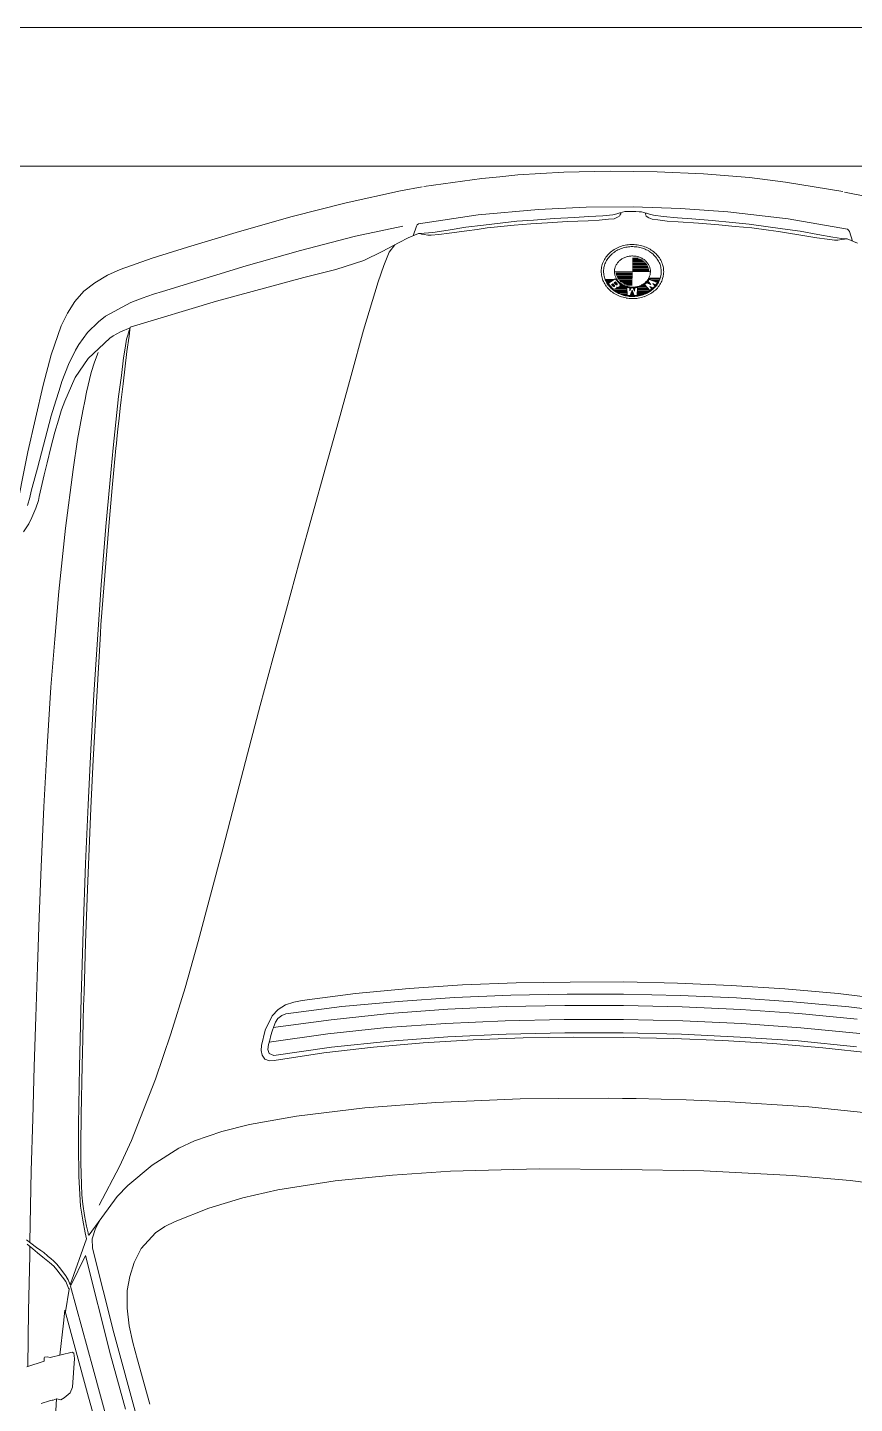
# Model space of a CAD drawing. Header units: inches. Extents: x 13 to 261, y -112 to -47.
# Drawn here: x 53.115 to 54.308, y -68.212 to -66.227 of the extents above; entities that cross this region are included whole.
import ezdxf

# ---------------------------------------------------------------- set-up
doc = ezdxf.new("R2010")
doc.units = ezdxf.units.IN
doc.header["$MEASUREMENT"] = 0
for name, color, linetype, lineweight in [('AUTOS', 6, 'Continuous', 20), ('BANQUETA', 2, 'Continuous', 18), ('CAJONES', 3, 'Continuous', 20)]:
    doc.layers.add(name, color=color, linetype=linetype, lineweight=lineweight)

msp = doc.modelspace()

# ---------------------------------------------------------------- linework, layer by layer
at = {"layer": 'AUTOS', "linetype": 'Continuous'}
for p, q in [((53.7962, -66.442), (53.8223, -66.4394)), ((53.8223, -66.4394), (53.8888, -66.4357)), ((53.8888, -66.4357), (53.9553, -66.434)), ((53.9553, -66.434), (53.9893, -66.4344)), ((54.0233, -66.4348), (53.9893, -66.4344)), ((54.0898, -66.4381), (54.0233, -66.4348)), ((54.1562, -66.4434), (54.0898, -66.4381)), ((53.653, -66.4623), (53.6845, -66.4567)), ((53.687, -66.4562), (53.7702, -66.4447)), ((53.7702, -66.4447), (53.7962, -66.442)), ((54.1822, -66.4467), (54.1562, -66.4434)), ((54.2082, -66.4501), (54.1822, -66.4467)), ((54.291, -66.4636), (54.2082, -66.4501)), ((53.497, -66.4994), (53.5747, -66.4799)), ((53.5747, -66.4799), (53.653, -66.4623)), ((54.3249, -66.4705), (54.2935, -66.4641)), ((53.4212, -66.521), (53.497, -66.4994)), ((53.6789, -66.5101), (53.7651, -66.4972)), ((53.7651, -66.4972), (53.8522, -66.4892)), ((53.8522, -66.4892), (53.9207, -66.4861)), ((53.9245, -66.4996), (53.904, -66.5009)), ((53.9207, -66.4861), (53.9887, -66.4854)), ((53.945, -66.4984), (53.9245, -66.4996)), ((53.9591, -66.497), (53.945, -66.4984)), ((53.9651, -66.4956), (53.9591, -66.497)), ((53.961, -66.5026), (53.966, -66.5006)), ((53.9681, -66.4946), (53.9651, -66.4956)), ((53.966, -66.5006), (53.9695, -66.4987)), ((53.9696, -66.4942), (53.9681, -66.4946)), ((53.9695, -66.4987), (53.9701, -66.4967)), ((53.9706, -66.4942), (53.9696, -66.4942)), ((53.9731, -66.4932), (53.9701, -66.4942)), ((53.9701, -66.4967), (53.9706, -66.4957)), ((53.9706, -66.4947), (53.9706, -66.4942)), ((53.9706, -66.4957), (53.9706, -66.4947)), ((53.9766, -66.4922), (53.9731, -66.4932)), ((53.9801, -66.4923), (53.9766, -66.4922)), ((53.9846, -66.4923), (53.9801, -66.4923)), ((53.9886, -66.4924), (53.9846, -66.4923)), ((53.9886, -66.4924), (53.9926, -66.4924)), ((54.0567, -66.4877), (53.9887, -66.4854)), ((53.9926, -66.4924), (53.9971, -66.4925)), ((53.9971, -66.4925), (54.0006, -66.4925)), ((54.0006, -66.4925), (54.0041, -66.4936)), ((54.0041, -66.4936), (54.0071, -66.4946)), ((54.0066, -66.4951), (54.0066, -66.4946)), ((54.0066, -66.4946), (54.0076, -66.4946)), ((54.0066, -66.4961), (54.0066, -66.4951)), ((54.0071, -66.4971), (54.0066, -66.4961)), ((54.0075, -66.4991), (54.0071, -66.4971)), ((54.011, -66.5012), (54.0075, -66.4991)), ((54.0076, -66.4946), (54.0091, -66.4951)), ((54.0091, -66.4951), (54.0121, -66.4962)), ((54.0121, -66.4962), (54.0181, -66.4977)), ((54.0181, -66.4977), (54.032, -66.4994)), ((54.032, -66.4994), (54.0525, -66.5012)), ((54.1251, -66.4925), (54.0567, -66.4877)), ((54.212, -66.5026), (54.1251, -66.4925)), ((53.6564, -66.5132), (53.5882, -66.528)), ((53.6715, -66.5271), (53.6763, -66.5136)), ((53.6763, -66.5136), (53.6774, -66.5116)), ((53.6774, -66.5116), (53.6789, -66.5101)), ((53.7218, -66.5191), (53.6997, -66.5224)), ((53.7473, -66.515), (53.7218, -66.5191)), ((53.7232, -66.5237), (53.7488, -66.52)), ((53.7729, -66.5118), (53.7473, -66.515)), ((53.7488, -66.52), (53.7638, -66.5182)), ((53.7638, -66.5182), (53.7783, -66.5158)), ((53.7969, -66.5091), (53.7729, -66.5118)), ((53.7783, -66.5158), (53.7928, -66.5145)), ((53.7928, -66.5145), (53.8169, -66.5118)), ((53.8209, -66.5064), (53.7969, -66.5091)), ((53.8169, -66.5118), (53.8409, -66.5101)), ((53.845, -66.5046), (53.8209, -66.5064)), ((53.8409, -66.5101), (53.8649, -66.5084)), ((53.8745, -66.5025), (53.845, -66.5046)), ((53.8649, -66.5084), (53.8939, -66.5067)), ((53.904, -66.5009), (53.8745, -66.5025)), ((53.8939, -66.5067), (53.9235, -66.5056)), ((53.9235, -66.5056), (53.9395, -66.5048)), ((53.9395, -66.5048), (53.953, -66.5035)), ((53.953, -66.5035), (53.961, -66.5026)), ((54.016, -66.5032), (54.011, -66.5012)), ((54.024, -66.5043), (54.016, -66.5032)), ((54.0375, -66.506), (54.024, -66.5043)), ((54.0535, -66.5072), (54.0375, -66.506)), ((54.0525, -66.5012), (54.073, -66.5029)), ((54.0829, -66.509), (54.0535, -66.5072)), ((54.073, -66.5029), (54.1025, -66.5053)), ((54.1119, -66.5114), (54.0829, -66.509)), ((54.1025, -66.5053), (54.1319, -66.5081)), ((54.1359, -66.5137), (54.1119, -66.5114)), ((54.1319, -66.5081), (54.1559, -66.5104)), ((54.1599, -66.516), (54.1359, -66.5137)), ((54.1559, -66.5104), (54.1799, -66.5137)), ((54.1838, -66.5193), (54.1599, -66.516)), ((54.1799, -66.5137), (54.2038, -66.517)), ((54.1983, -66.5209), (54.1838, -66.5193)), ((54.2038, -66.517), (54.2293, -66.5208)), ((54.2978, -66.5176), (54.212, -66.5026)), ((54.2993, -66.5192), (54.2978, -66.5176)), ((54.3003, -66.5212), (54.2993, -66.5192)), ((53.346, -66.5436), (53.4212, -66.521)), ((53.5882, -66.528), (53.5089, -66.5486)), ((53.6511, -66.5368), (53.6269, -66.55)), ((53.6449, -66.5401), (53.6369, -66.5511)), ((53.6641, -66.53), (53.6511, -66.5368)), ((53.6792, -66.5241), (53.6641, -66.53)), ((53.6792, -66.5241), (53.6797, -66.5241)), ((53.6812, -66.5242), (53.6792, -66.5241)), ((53.6797, -66.5241), (53.6812, -66.5242)), ((53.6872, -66.5237), (53.6812, -66.5242)), ((53.6812, -66.5242), (53.6832, -66.5247)), ((53.6832, -66.5247), (53.6872, -66.5252)), ((53.6997, -66.5224), (53.6872, -66.5237)), ((53.6872, -66.5252), (53.6927, -66.5263)), ((53.6927, -66.5263), (53.6972, -66.5264)), ((53.6972, -66.5264), (53.7082, -66.5255)), ((53.7082, -66.5255), (53.7232, -66.5237)), ((54.2128, -66.5236), (54.1983, -66.5209)), ((54.2277, -66.5258), (54.2128, -66.5236)), ((54.2532, -66.5301), (54.2277, -66.5258)), ((54.2293, -66.5208), (54.2547, -66.5256)), ((54.2682, -66.5323), (54.2532, -66.5301)), ((54.2547, -66.5256), (54.2767, -66.5294)), ((54.2791, -66.5334), (54.2682, -66.5323)), ((54.2767, -66.5294), (54.2892, -66.531)), ((54.2836, -66.5335), (54.2791, -66.5334)), ((54.2892, -66.5325), (54.2836, -66.5335)), ((54.2892, -66.531), (54.2952, -66.5316)), ((54.2932, -66.5321), (54.2892, -66.5325)), ((54.2952, -66.5316), (54.2932, -66.5321)), ((54.2967, -66.5316), (54.2952, -66.5316)), ((54.2952, -66.5316), (54.2972, -66.5316)), ((54.2972, -66.5316), (54.2967, -66.5316)), ((54.2972, -66.5316), (54.3121, -66.5378)), ((54.3048, -66.5348), (54.3003, -66.5212)), ((53.2953, -66.5595), (53.2491, -66.5759)), ((53.2953, -66.5595), (53.346, -66.5436)), ((53.5089, -66.5486), (53.4306, -66.5706)), ((53.6269, -66.55), (53.6002, -66.5627)), ((53.6369, -66.5511), (53.6292, -66.57)), ((53.9878, -66.5594), (53.996, -66.5595)), ((53.2491, -66.5759), (53.2305, -66.5842)), ((53.4306, -66.5706), (53.3102, -66.6077)), ((53.5601, -66.5757), (53.5139, -66.5876)), ((53.6002, -66.5627), (53.5601, -66.5757)), ((53.6292, -66.57), (53.6209, -66.5939)), ((53.9616, -66.5786), (54.0135, -66.5792)), ((53.9637, -66.5799), (53.9876, -66.5802)), ((53.9876, -66.5737), (54.0108, -66.574)), ((53.9876, -66.575), (54.0111, -66.5753)), ((53.9876, -66.5763), (54.0114, -66.5766)), ((53.9876, -66.5776), (54.0115, -66.5779)), ((53.9876, -66.5789), (54.0115, -66.5792)), ((53.9877, -66.5646), (54.0051, -66.5648)), ((53.9877, -66.5659), (54.0064, -66.5661)), ((53.9877, -66.5672), (54.0075, -66.5674)), ((53.9877, -66.5685), (54.0084, -66.5687)), ((53.9877, -66.5698), (54.0092, -66.57)), ((53.9877, -66.5711), (54.0099, -66.5714)), ((53.9877, -66.5724), (54.0104, -66.5727)), ((53.9878, -66.5607), (53.9993, -66.5608)), ((53.9878, -66.562), (54.0017, -66.5622)), ((53.9878, -66.5633), (54.0036, -66.5635)), ((53.2123, -66.595), (53.1967, -66.6073)), ((53.2305, -66.5842), (53.2123, -66.595)), ((53.5139, -66.5876), (53.388, -66.6216)), ((53.6209, -66.5939), (53.6, -66.6632)), ((53.9482, -66.5901), (53.9613, -66.5903)), ((53.9487, -66.5914), (53.9595, -66.5915)), ((53.9493, -66.5927), (53.9576, -66.5928)), ((53.95, -66.594), (53.9557, -66.5941)), ((53.9507, -66.5953), (53.9538, -66.5954)), ((53.9515, -66.5966), (53.953, -66.5967)), ((53.9524, -66.598), (53.9542, -66.598)), ((53.9526, -66.5962), (53.9627, -66.5894)), ((53.9588, -66.6031), (53.9526, -66.5962)), ((53.9534, -66.5993), (53.9554, -66.5993)), ((53.9592, -66.5964), (53.9576, -66.5975)), ((53.9576, -66.5975), (53.9599, -66.6001)), ((53.9581, -66.598), (53.9606, -66.5981)), ((53.9587, -66.5967), (53.9595, -66.5967)), ((53.9615, -66.5991), (53.9592, -66.5964)), ((53.9592, -66.5993), (53.9617, -66.5994)), ((53.9613, -66.595), (53.9629, -66.5939)), ((53.964, -66.5979), (53.9613, -66.595)), ((53.9618, -66.5955), (53.9644, -66.5955)), ((53.9625, -66.5942), (53.9632, -66.5942)), ((53.9627, -66.5894), (53.9692, -66.5966)), ((53.9629, -66.5939), (53.9656, -66.5968)), ((53.963, -66.5968), (53.9656, -66.5968)), ((53.9635, -66.5903), (53.9653, -66.5903)), ((53.9638, -66.5812), (53.9875, -66.5815)), ((53.964, -66.5825), (53.9875, -66.5828)), ((53.9642, -66.5981), (53.9653, -66.5981)), ((53.9643, -66.5838), (53.9875, -66.5841)), ((53.9647, -66.5916), (53.9662, -66.5916)), ((53.9648, -66.5851), (53.9875, -66.5854)), ((53.9653, -66.5864), (53.9875, -66.5867)), ((53.9659, -66.5877), (53.9875, -66.588)), ((53.9659, -66.5929), (53.9674, -66.5929)), ((53.9667, -66.589), (53.9874, -66.5893)), ((53.9671, -66.5942), (53.9687, -66.5943)), ((53.9677, -66.5903), (53.9874, -66.5906)), ((53.9682, -66.5955), (53.9703, -66.5956)), ((53.9688, -66.5917), (53.9874, -66.5919)), ((53.9694, -66.5969), (53.9721, -66.5969)), ((53.9698, -66.5995), (53.9775, -66.5996)), ((53.9699, -66.5982), (53.9744, -66.5982)), ((53.97, -66.593), (53.9874, -66.5932)), ((53.9716, -66.5943), (53.9874, -66.5945)), ((53.9735, -66.5956), (53.9874, -66.5958)), ((53.9758, -66.5969), (53.9874, -66.5971)), ((53.9791, -66.5983), (53.9873, -66.5984)), ((53.9972, -66.5998), (54.0072, -66.5999)), ((54.0003, -66.5985), (54.0061, -66.5986)), ((54.0026, -66.5973), (54.0052, -66.5973)), ((54.0045, -66.596), (54.0068, -66.596)), ((54.0051, -66.5974), (54.0079, -66.5952)), ((54.0127, -66.6063), (54.0051, -66.5974)), ((54.0061, -66.5947), (54.0114, -66.5948)), ((54.0074, -66.5934), (54.0103, -66.5935)), ((54.0079, -66.5952), (54.0139, -66.5976)), ((54.0086, -66.5921), (54.0106, -66.5922)), ((54.0096, -66.5909), (54.0114, -66.5909)), ((54.01, -66.593), (54.0119, -66.5902)), ((54.0139, -66.5976), (54.01, -66.593)), ((54.0101, -66.5961), (54.0126, -66.5961)), ((54.0105, -66.5896), (54.0272, -66.5898)), ((54.0112, -66.5883), (54.0276, -66.5885)), ((54.0119, -66.5902), (54.0235, -66.5949)), ((54.0134, -66.5974), (54.0137, -66.5974)), ((54.0137, -66.5909), (54.0267, -66.5911)), ((54.0214, -66.598), (54.0169, -66.5961)), ((54.0169, -66.5961), (54.0201, -66.5998)), ((54.017, -66.5922), (54.0261, -66.5924)), ((54.0201, -66.5998), (54.0176, -66.6025)), ((54.018, -66.5975), (54.0202, -66.5975)), ((54.0192, -66.5988), (54.0222, -66.5988)), ((54.0202, -66.5936), (54.0255, -66.5936)), ((54.0235, -66.5949), (54.0214, -66.598)), ((54.0217, -66.5975), (54.0232, -66.5975)), ((54.0226, -66.5962), (54.024, -66.5962)), ((54.0235, -66.5949), (54.0248, -66.5949)), ((53.1967, -66.6073), (53.1835, -66.6221)), ((53.2806, -66.6173), (53.2645, -66.6236)), ((53.2971, -66.6115), (53.2806, -66.6173)), ((53.3102, -66.6077), (53.2971, -66.6115)), ((53.9545, -66.6006), (53.9565, -66.6006)), ((53.9557, -66.6019), (53.9577, -66.6019)), ((53.9571, -66.6032), (53.9589, -66.6032)), ((53.9585, -66.6045), (53.9796, -66.6048)), ((53.9599, -66.6001), (53.9599, -66.6001)), ((53.9602, -66.6059), (53.9797, -66.6061)), ((53.962, -66.6072), (53.9797, -66.6074)), ((53.9639, -66.6033), (53.9796, -66.6035)), ((53.9641, -66.6085), (53.9798, -66.6087)), ((53.9647, -66.602), (53.9796, -66.6022)), ((53.9665, -66.6098), (53.9798, -66.61)), ((53.9689, -66.6008), (53.9825, -66.6009)), ((53.9693, -66.6112), (53.9798, -66.6113)), ((53.9729, -66.6125), (53.9799, -66.6126)), ((53.978, -66.6139), (53.9963, -66.6141)), ((53.9799, -66.613), (53.9796, -66.6018)), ((53.9796, -66.6018), (53.9837, -66.6024)), ((53.9842, -66.6135), (53.9799, -66.613)), ((53.9824, -66.6022), (53.9922, -66.6023)), ((53.9837, -66.6024), (53.9839, -66.6069)), ((53.9838, -66.6035), (53.9853, -66.6036)), ((53.9838, -66.6048), (53.9848, -66.6049)), ((53.9839, -66.6069), (53.9858, -66.6024)), ((53.9839, -66.6061), (53.9842, -66.6061)), ((53.9872, -66.6059), (53.9842, -66.6135)), ((53.9845, -66.6126), (53.9898, -66.6127)), ((53.985, -66.6114), (53.9894, -66.6114)), ((53.9855, -66.6101), (53.9889, -66.6101)), ((53.9858, -66.6024), (53.9888, -66.6024)), ((53.9861, -66.6088), (53.9884, -66.6088)), ((53.9866, -66.6075), (53.9879, -66.6075)), ((53.9871, -66.6062), (53.9874, -66.6062)), ((53.9902, -66.6135), (53.9872, -66.6059)), ((53.9888, -66.6024), (53.9906, -66.607)), ((53.9893, -66.6036), (53.9908, -66.6036)), ((53.9898, -66.6049), (53.9907, -66.6049)), ((53.9944, -66.6132), (53.9902, -66.6135)), ((53.9903, -66.6062), (53.9906, -66.6062)), ((53.9906, -66.607), (53.9908, -66.6025)), ((53.9908, -66.6025), (53.995, -66.602)), ((53.9921, -66.601), (54.0084, -66.6012)), ((53.995, -66.602), (53.9944, -66.6132)), ((53.9944, -66.6128), (54.0014, -66.6129)), ((53.9945, -66.6115), (54.005, -66.6116)), ((53.9946, -66.6102), (54.0079, -66.6103)), ((53.9947, -66.6076), (54.0124, -66.6078)), ((53.9947, -66.6089), (54.0103, -66.6091)), ((53.9948, -66.6063), (54.0143, -66.6065)), ((53.9949, -66.6037), (54.0106, -66.6039)), ((53.9949, -66.605), (54.0117, -66.6052)), ((53.995, -66.6024), (54.0095, -66.6026)), ((54.0157, -66.6039), (54.0127, -66.6063)), ((54.0176, -66.6025), (54.0128, -66.6005)), ((54.0128, -66.6005), (54.0157, -66.6039)), ((54.0135, -66.6013), (54.0148, -66.6013)), ((54.0141, -66.6052), (54.016, -66.6052)), ((54.0146, -66.6026), (54.0188, -66.6027)), ((54.0157, -66.6039), (54.0175, -66.6039)), ((54.0186, -66.6014), (54.0201, -66.6014)), ((54.0198, -66.6001), (54.0212, -66.6001)), ((53.1728, -66.639), (53.1641, -66.6574)), ((53.1835, -66.6221), (53.1728, -66.639)), ((53.2645, -66.6236), (53.2277, -66.6432)), ((53.388, -66.6216), (53.2635, -66.6591)), ((53.1641, -66.6574), (53.1496, -66.6992)), ((53.2176, -66.6515), (53.2019, -66.6668)), ((53.2277, -66.6432), (53.2176, -66.6515)), ((53.263, -66.6631), (53.2635, -66.6591)), ((53.2019, -66.6668), (53.1892, -66.6842)), ((53.218, -66.6901), (53.2343, -66.6752)), ((53.2343, -66.6752), (53.2389, -66.6718)), ((53.2389, -66.6718), (53.2495, -66.6659)), ((53.2635, -66.6601), (53.2495, -66.6659)), ((53.2562, -66.6895), (53.2583, -66.6765)), ((53.2583, -66.6765), (53.2599, -66.6706)), ((53.2586, -66.694), (53.2619, -66.6721)), ((53.262, -66.6641), (53.2599, -66.6706)), ((53.2619, -66.6721), (53.263, -66.6631)), ((53.2635, -66.6601), (53.262, -66.6641)), ((53.6, -66.6632), (53.5822, -66.729)), ((53.1496, -66.6992), (53.138, -66.7426)), ((53.1846, -66.6921), (53.1744, -66.713)), ((53.1892, -66.6842), (53.1846, -66.6921)), ((53.203, -66.7044), (53.218, -66.6901)), ((53.2171, -66.6955), (53.2119, -66.7095)), ((53.2531, -66.741), (53.2586, -66.694)), ((53.254, -66.7035), (53.2562, -66.6895)), ((53.1744, -66.713), (53.1651, -66.7374)), ((53.1842, -66.7316), (53.203, -66.7044)), ((53.2119, -66.7095), (53.2072, -66.7244)), ((53.2507, -66.7289), (53.254, -66.7035)), ((53.1651, -66.7374), (53.1609, -66.7504)), ((53.1836, -66.7326), (53.1692, -66.766)), ((53.1842, -66.7316), (53.1836, -66.7326)), ((53.2072, -66.7244), (53.2004, -66.7528)), ((53.2468, -66.7589), (53.2507, -66.7289)), ((53.5822, -66.729), (53.5639, -66.7953)), ((53.138, -66.7426), (53.1159, -66.8388)), ((53.1609, -66.7504), (53.1562, -66.7653)), ((53.1999, -66.7553), (53.1983, -66.7633)), ((53.2004, -66.7528), (53.1999, -66.7553)), ((53.2004, -66.7528), (53.2004, -66.7528)), ((53.2503, -66.7639), (53.2531, -66.741)), ((53.1562, -66.7653), (53.1495, -66.7872)), ((53.1646, -66.7784), (53.1641, -66.7799)), ((53.1692, -66.766), (53.1646, -66.7784)), ((53.1983, -66.7633), (53.1951, -66.7798)), ((53.2389, -66.8333), (53.2468, -66.7589)), ((53.2474, -66.7909), (53.2491, -66.7759)), ((53.2491, -66.7759), (53.2503, -66.7639)), ((53.1495, -66.7872), (53.1296, -66.8625)), ((53.1599, -66.7933), (53.1547, -66.8108)), ((53.1641, -66.7799), (53.1599, -66.7933)), ((53.1951, -66.7798), (53.1876, -66.8212)), ((53.2458, -66.8059), (53.2474, -66.7909)), ((53.5639, -66.7953), (53.5451, -66.862)), ((53.1547, -66.8108), (53.1489, -66.8327)), ((53.2441, -66.8209), (53.2458, -66.8059)), ((53.1489, -66.8327), (53.1437, -66.8547)), ((53.1876, -66.8212), (53.181, -66.8646)), ((53.2361, -66.8638), (53.2389, -66.8333)), ((53.2372, -66.8908), (53.2429, -66.8339)), ((53.2429, -66.8339), (53.2435, -66.8269)), ((53.2435, -66.8269), (53.2441, -66.8209)), ((53.1159, -66.8388), (53.0967, -66.9356)), ((53.1437, -66.8547), (53.1395, -66.8721)), ((53.1296, -66.8625), (53.1222, -66.8904)), ((53.1395, -66.8721), (53.1321, -66.9035)), ((53.181, -66.8646), (53.17, -66.949)), ((53.2281, -66.9467), (53.2361, -66.8638)), ((53.5451, -66.862), (53.5263, -66.9293)), ((53.1207, -66.8959), (53.1186, -66.9049)), ((53.1222, -66.8904), (53.1207, -66.8959)), ((53.2326, -66.9462), (53.2372, -66.8908)), ((53.1186, -66.9049), (53.1154, -66.9163)), ((53.131, -66.909), (53.1274, -66.92)), ((53.1321, -66.9035), (53.131, -66.909)), ((53.1217, -66.9339), (53.1171, -66.9428)), ((53.1274, -66.92), (53.1217, -66.9339)), ((53.5263, -66.9293), (53.5075, -66.9966)), ((53.1171, -66.9428), (53.1095, -66.9542)), ((53.17, -66.949), (53.1604, -67.0404)), ((53.2215, -67.0306), (53.2281, -66.9467)), ((53.2267, -67.0172), (53.2326, -66.9462)), ((53.5075, -66.9966), (53.4886, -67.0659)), ((53.2161, -67.1096), (53.2215, -67.0306)), ((53.2213, -67.0886), (53.2267, -67.0172)), ((53.1604, -67.0404), (53.1546, -67.1093)), ((53.4886, -67.0659), (53.4698, -67.1356)), ((53.2207, -67.1011), (53.2213, -67.0886)), ((53.1546, -67.1093), (53.1492, -67.1787)), ((53.2111, -67.189), (53.2161, -67.1096)), ((53.2151, -67.192), (53.2207, -67.1011)), ((53.4698, -67.1356), (53.4509, -67.2049)), ((53.1492, -67.1787), (53.1437, -67.2647)), ((53.2066, -67.2684), (53.2111, -67.189)), ((53.21, -67.2835), (53.2151, -67.192)), ((53.4509, -67.2049), (53.4326, -67.2747)), ((53.1437, -67.2647), (53.1391, -67.3511)), ((53.2027, -67.3484), (53.2066, -67.2684)), ((53.4326, -67.2747), (53.4142, -67.345)), ((53.2066, -67.353), (53.21, -67.2835)), ((53.1391, -67.3511), (53.1351, -67.4376)), ((53.1991, -67.4329), (53.2027, -67.3484)), ((53.2017, -67.4699), (53.2066, -67.353)), ((53.4142, -67.345), (53.3969, -67.4118)), ((53.3969, -67.4118), (53.3791, -67.4786)), ((53.1955, -67.5298), (53.1991, -67.4329)), ((53.1351, -67.4376), (53.1322, -67.5101)), ((53.1988, -67.5474), (53.2017, -67.4699)), ((53.3791, -67.4786), (53.3613, -67.5453)), ((53.1322, -67.5101), (53.1298, -67.582)), ((53.1928, -67.6268), (53.1955, -67.5298)), ((53.1969, -67.6189), (53.1988, -67.5474)), ((53.3613, -67.5453), (53.3425, -67.6121)), ((53.1298, -67.582), (53.1275, -67.654)), ((53.3425, -67.6121), (53.3222, -67.6784)), ((53.7426, -67.608), (53.6655, -67.613)), ((53.8201, -67.6049), (53.7426, -67.608)), ((53.8976, -67.6039), (53.8201, -67.6049)), ((53.9751, -67.6038), (53.8976, -67.6039)), ((53.9751, -67.6038), (54.0526, -67.6057)), ((54.0526, -67.6057), (54.1301, -67.6087)), ((54.1301, -67.6087), (54.2075, -67.6136)), ((53.1901, -67.7263), (53.1928, -67.6268)), ((53.1961, -67.6383), (53.1969, -67.6189)), ((53.5113, -67.6307), (53.4992, -67.633)), ((53.5884, -67.6206), (53.5113, -67.6307)), ((53.5687, -67.6394), (53.6498, -67.6319)), ((53.6655, -67.613), (53.5884, -67.6206)), ((53.6498, -67.6319), (53.7308, -67.6263)), ((53.7308, -67.6263), (53.8124, -67.6228)), ((53.8124, -67.6228), (53.8934, -67.6213)), ((53.8934, -67.6213), (53.9749, -67.6213)), ((54.0564, -67.6233), (53.9749, -67.6213)), ((54.1374, -67.6268), (54.0564, -67.6233)), ((54.2188, -67.6323), (54.1374, -67.6268)), ((54.2075, -67.6136), (54.2844, -67.6206)), ((54.2997, -67.6398), (54.2188, -67.6323)), ((54.2844, -67.6206), (54.3613, -67.63)), ((53.1954, -67.6593), (53.1961, -67.6383)), ((53.4766, -67.6433), (53.468, -67.6527)), ((53.4872, -67.6369), (53.4766, -67.6433)), ((53.488, -67.6499), (53.482, -67.6523)), ((53.4992, -67.633), (53.4872, -67.6369)), ((53.488, -67.6499), (53.5687, -67.6394)), ((53.5534, -67.6582), (53.6375, -67.6492)), ((53.6375, -67.6492), (53.7216, -67.6432)), ((53.7216, -67.6432), (53.8057, -67.6393)), ((53.8057, -67.6393), (53.8902, -67.6378)), ((53.8902, -67.6378), (53.9747, -67.6378)), ((54.0592, -67.6398), (53.9747, -67.6378)), ((54.1437, -67.6434), (54.0592, -67.6398)), ((54.2276, -67.6494), (54.1437, -67.6434)), ((54.3115, -67.6574), (54.2276, -67.6494)), ((54.3806, -67.6492), (54.2997, -67.6398)), ((53.1275, -67.654), (53.1251, -67.7255)), ((53.1951, -67.6858), (53.1954, -67.6593)), ((53.468, -67.6527), (53.4582, -67.6735)), ((53.4703, -67.6682), (53.4682, -67.6747)), ((53.4698, -67.6697), (53.5534, -67.6582)), ((53.4729, -67.6617), (53.4703, -67.6682)), ((53.4765, -67.6563), (53.4729, -67.6617)), ((53.482, -67.6523), (53.4765, -67.6563)), ((53.5482, -67.6786), (53.6333, -67.6697)), ((53.6333, -67.6697), (53.7184, -67.6637)), ((53.7184, -67.6637), (53.8039, -67.6597)), ((53.8039, -67.6597), (53.889, -67.6578)), ((53.889, -67.6578), (53.9745, -67.6578)), ((54.06, -67.6598), (53.9745, -67.6578)), ((54.1449, -67.6639), (54.06, -67.6598)), ((54.2303, -67.6699), (54.1449, -67.6639)), ((54.3152, -67.6779), (54.2303, -67.6699)), ((53.1941, -67.7243), (53.1951, -67.6858)), ((53.3222, -67.6784), (53.2999, -67.7441)), ((53.4582, -67.6735), (53.4525, -67.6955)), ((53.4646, -67.6876), (53.463, -67.6941)), ((53.464, -67.6906), (53.5482, -67.6786)), ((53.4661, -67.6811), (53.4646, -67.6876)), ((53.4682, -67.6747), (53.4661, -67.6811)), ((53.5535, -67.6977), (53.6376, -67.6892)), ((53.614, -67.6979), (53.686, -67.6918)), ((53.6376, -67.6892), (53.7216, -67.6827)), ((53.686, -67.6918), (53.7581, -67.6872)), ((53.7216, -67.6827), (53.8057, -67.6793)), ((53.7581, -67.6872), (53.8301, -67.6846)), ((53.8057, -67.6793), (53.8902, -67.6773)), ((53.8301, -67.6846), (53.9022, -67.6834)), ((53.8902, -67.6773), (53.9742, -67.6773)), ((53.9022, -67.6834), (53.9742, -67.6838)), ((54.0582, -67.6793), (53.9742, -67.6773)), ((54.0461, -67.6852), (53.9742, -67.6838)), ((54.1181, -67.688), (54.0461, -67.6852)), ((54.1427, -67.6833), (54.0582, -67.6793)), ((54.1901, -67.6924), (54.1181, -67.688)), ((54.2266, -67.6889), (54.1427, -67.6833)), ((54.3105, -67.6974), (54.2266, -67.6889)), ((53.4525, -67.6955), (53.4524, -67.7025)), ((53.4524, -67.7025), (53.4538, -67.7095)), ((53.4538, -67.7095), (53.4577, -67.715)), ((53.463, -67.6941), (53.4619, -67.7011)), ((53.4619, -67.7011), (53.4638, -67.7071)), ((53.4638, -67.7071), (53.4703, -67.7097)), ((53.4703, -67.7097), (53.5535, -67.6977)), ((53.4712, -67.7172), (53.5424, -67.7061)), ((53.5424, -67.7061), (53.614, -67.6979)), ((54.262, -67.6988), (54.1901, -67.6924)), ((54.3339, -67.7067), (54.262, -67.6988)), ((53.1251, -67.7255), (53.1232, -67.801)), ((53.1891, -67.8098), (53.1901, -67.7263)), ((53.1927, -67.7953), (53.1941, -67.7243)), ((53.4577, -67.715), (53.4642, -67.7176)), ((53.4642, -67.7176), (53.4712, -67.7172)), ((53.2999, -67.7441), (53.2653, -67.8327)), ((53.6019, -67.7853), (53.5032, -67.7976)), ((53.704, -67.7775), (53.6019, -67.7853)), ((53.8256, -67.7725), (53.704, -67.7775)), ((53.8811, -67.7717), (53.8256, -67.7725)), ((53.9531, -67.7716), (53.8811, -67.7717)), ((53.9731, -67.7718), (53.9531, -67.7716)), ((53.9731, -67.7718), (53.9931, -67.772)), ((53.9931, -67.772), (54.0651, -67.7739)), ((54.0651, -67.7739), (54.1205, -67.7761)), ((54.1205, -67.7761), (54.242, -67.7841)), ((54.242, -67.7841), (54.3438, -67.7943)), ((53.1232, -67.801), (53.1208, -67.8765)), ((53.1888, -67.8278), (53.1891, -67.8098)), ((53.1925, -67.8113), (53.1927, -67.7953)), ((53.4356, -67.8093), (53.3955, -67.8193)), ((53.5032, -67.7976), (53.4356, -67.8093)), ((53.1887, -67.8393), (53.1888, -67.8278)), ((53.1924, -67.8233), (53.1925, -67.8113)), ((53.1924, -67.8653), (53.1924, -67.8233)), ((53.3955, -67.8193), (53.3563, -67.8328)), ((53.1892, -67.8843), (53.1887, -67.8393)), ((53.2653, -67.8327), (53.2478, -67.87)), ((53.3337, -67.8435), (53.2949, -67.8681)), ((53.3563, -67.8328), (53.3337, -67.8435)), ((53.1938, -67.9108), (53.1924, -67.8653)), ((53.2478, -67.87), (53.2187, -67.9256)), ((53.2949, -67.8681), (53.26, -67.8976)), ((53.1208, -67.8765), (53.1185, -67.9789)), ((53.1916, -67.9273), (53.1892, -67.8843)), ((53.5591, -67.8908), (53.6417, -67.8823)), ((53.6417, -67.8823), (53.7253, -67.8768)), ((53.7253, -67.8768), (53.8533, -67.8733)), ((53.8533, -67.8733), (53.9718, -67.8743)), ((54.0903, -67.8762), (53.9718, -67.8743)), ((54.2183, -67.8828), (54.0903, -67.8762)), ((54.3017, -67.8903), (54.2183, -67.8828)), ((54.384, -67.9008), (54.3017, -67.8903)), ((53.26, -67.8976), (53.2448, -67.9135)), ((53.4258, -67.9152), (53.4764, -67.9038)), ((53.4764, -67.9038), (53.5591, -67.8908)), ((53.1949, -67.9474), (53.1916, -67.9273)), ((53.1952, -67.9244), (53.1938, -67.9108)), ((53.1975, -67.9409), (53.1952, -67.9244)), ((53.2448, -67.9135), (53.2041, -67.9685)), ((53.3284, -67.9495), (53.3766, -67.9301)), ((53.3766, -67.9301), (53.4258, -67.9152)), ((53.1987, -67.9659), (53.1949, -67.9474)), ((53.2003, -67.9559), (53.1975, -67.9409)), ((53.2132, -67.9596), (53.2206, -67.9461)), ((53.3133, -67.9568), (53.3284, -67.9495)), ((53.2006, -67.9744), (53.1987, -67.9659)), ((53.2027, -67.9655), (53.2003, -67.9559)), ((53.2027, -67.967), (53.2027, -67.9655)), ((53.2027, -67.967), (53.2036, -67.9695)), ((53.2041, -67.9685), (53.2036, -67.9695)), ((53.2086, -67.9745), (53.2132, -67.9596)), ((53.2794, -67.9884), (53.2997, -67.9656)), ((53.2997, -67.9656), (53.3133, -67.9568)), ((53.114, -67.9759), (53.12, -67.9804)), ((53.1229, -67.989), (53.115, -67.9819)), ((53.1189, -67.9874), (53.1188, -67.9984)), ((53.1189, -67.9854), (53.1189, -67.9874)), ((53.12, -67.9804), (53.1284, -67.9871)), ((53.1298, -67.9946), (53.1229, -67.989)), ((53.1284, -67.9871), (53.1344, -67.9911)), ((53.2006, -67.9744), (53.1768, -68.0406)), ((53.2089, -67.988), (53.2086, -67.9745)), ((53.2399, -68.1099), (53.2089, -67.988)), ((53.2692, -68.0083), (53.2794, -67.9884)), ((53.1188, -67.9984), (53.1168, -68.0784)), ((53.1377, -68.0007), (53.1298, -67.9946)), ((53.1344, -67.9911), (53.1388, -67.9942)), ((53.1472, -68.0083), (53.1377, -68.0007)), ((53.1388, -67.9942), (53.1443, -67.9987)), ((53.1443, -67.9987), (53.1453, -67.9998)), ((53.1453, -67.9998), (53.1492, -68.0028)), ((53.1531, -68.0139), (53.1472, -68.0083)), ((53.1492, -68.0028), (53.1532, -68.0064)), ((53.1532, -68.0064), (53.1576, -68.0109)), ((53.1988, -67.9984), (53.1772, -68.0426)), ((53.1988, -67.9984), (53.235, -68.1419)), ((53.2629, -68.0287), (53.2692, -68.0083)), ((53.1575, -68.0189), (53.1531, -68.0139)), ((53.1708, -68.0361), (53.1575, -68.0189)), ((53.1576, -68.0109), (53.1616, -68.0155)), ((53.1616, -68.0155), (53.1704, -68.0276)), ((53.1704, -68.0276), (53.1709, -68.0286)), ((53.1709, -68.0286), (53.1738, -68.0336)), ((53.2592, -68.0491), (53.2629, -68.0287)), ((53.1752, -68.0471), (53.1703, -68.0796)), ((53.1747, -68.0456), (53.1708, -68.0361)), ((53.1738, -68.0336), (53.1768, -68.0406)), ((53.1747, -68.0456), (53.1752, -68.0466)), ((53.1752, -68.0466), (53.1752, -68.0471)), ((53.1772, -68.0426), (53.2098, -68.1621)), ((53.2589, -68.0746), (53.2592, -68.0491)), ((53.1168, -68.0784), (53.1158, -68.1584)), ((53.1671, -68.096), (53.1693, -68.0771)), ((53.1693, -68.0771), (53.2019, -68.1975)), ((53.262, -68.0997), (53.2589, -68.0746)), ((53.162, -68.142), (53.1671, -68.096)), ((53.2673, -68.1237), (53.262, -68.0997)), ((53.2734, -68.2338), (53.2399, -68.1099)), ((53.274, -68.1488), (53.2673, -68.1237)), ((53.1394, -68.1507), (53.1395, -68.1462)), ((53.1395, -68.1462), (53.14, -68.1452)), ((53.1435, -68.1447), (53.14, -68.1452)), ((53.148, -68.1458), (53.1435, -68.1447)), ((53.148, -68.1458), (53.1796, -68.1377)), ((53.1821, -68.1392), (53.1796, -68.1377)), ((53.18, -68.1882), (53.183, -68.1472)), ((53.183, -68.1472), (53.1821, -68.1392)), ((53.235, -68.1419), (53.2566, -68.2201)), ((53.1143, -68.1589), (53.1394, -68.1507)), ((53.2098, -68.1621), (53.2313, -68.2398)), ((53.2917, -68.2131), (53.274, -68.1488)), ((53.1507, -68.2073), (53.1472, -68.2083)), ((53.1522, -68.2069), (53.1507, -68.2073)), ((53.1522, -68.2069), (53.1573, -68.2054)), ((53.1554, -68.2389), (53.1573, -68.2054)), ((53.1578, -68.2054), (53.1573, -68.2054)), ((53.1632, -68.2065), (53.1578, -68.2054)), ((53.1683, -68.2036), (53.1632, -68.2065)), ((53.1769, -68.1967), (53.1683, -68.2036)), ((53.1769, -68.1967), (53.18, -68.1882)), ((53.2019, -68.1975), (53.2234, -68.2747)), ((53.1472, -68.2083), (53.1352, -68.2117))]:
    msp.add_line(p, q, dxfattribs=at)
for centre, radius, start, end in [((53.9874, -66.5916), 0.0517, 89.2924, 99.0735), ((53.9874, -66.5916), 0.0517, 79.5346, 89.3158), ((53.9799, -66.5801), 0.0376, 141.5969, 153.6833), ((53.9805, -66.58), 0.0347, 141.5969, 153.6833), ((53.9824, -66.5821), 0.0408, 130.1381, 141.5924), ((53.9828, -66.5819), 0.0376, 130.1381, 141.5924), ((53.9847, -66.5848), 0.0443, 119.3067, 130.1465), ((53.9849, -66.5843), 0.0409, 119.3067, 130.1465), ((53.9863, -66.5877), 0.0476, 108.9961, 119.3233), ((53.9864, -66.587), 0.044, 108.9961, 119.3233), ((53.9859, -66.5823), 0.0256, 119.3067, 130.1465), ((53.9872, -66.5901), 0.0502, 99.0507, 109.017), ((53.9872, -66.5893), 0.0464, 99.0507, 109.017), ((53.9868, -66.584), 0.0275, 108.9961, 119.3233), ((53.9873, -66.5854), 0.029, 99.0507, 109.017), ((53.9874, -66.5906), 0.0477, 89.2924, 99.0735), ((53.9875, -66.5862), 0.0298, 89.2924, 99.0735), ((53.9875, -66.5862), 0.0298, 79.5346, 89.3158), ((53.9874, -66.5906), 0.0477, 79.5346, 89.3158), ((53.9877, -66.5854), 0.029, 69.5912, 79.5574), ((53.9877, -66.5893), 0.0464, 69.5912, 79.5574), ((53.9877, -66.5902), 0.0502, 69.5912, 79.5574), ((53.9882, -66.584), 0.0275, 59.2849, 69.6121), ((53.9892, -66.5823), 0.0256, 48.4617, 59.3014), ((53.9886, -66.587), 0.044, 59.2849, 69.6121), ((53.9886, -66.5877), 0.0476, 59.2849, 69.6121), ((53.9901, -66.5844), 0.0409, 48.4617, 59.3014), ((53.9904, -66.5849), 0.0443, 48.4617, 59.3014), ((53.9923, -66.582), 0.0376, 37.0158, 48.47), ((53.9927, -66.5822), 0.0408, 37.0158, 48.47), ((53.9946, -66.5802), 0.0347, 24.9248, 37.0112), ((53.9952, -66.5803), 0.0376, 24.9248, 37.0112), ((53.9766, -66.5788), 0.034, 166.3574, 179.2837), ((53.9766, -66.5787), 0.034, 179.3244, 192.2508), ((53.9778, -66.5791), 0.0353, 153.7039, 166.3226), ((53.9774, -66.5788), 0.0314, 166.3574, 179.2837), ((53.9774, -66.5787), 0.0314, 179.3244, 192.2508), ((53.9786, -66.5791), 0.0326, 153.7039, 166.3226), ((53.9812, -66.5788), 0.0196, 166.3574, 179.2837), ((53.9812, -66.5788), 0.0196, 179.3244, 192.2508), ((53.9819, -66.579), 0.0203, 153.7039, 166.3226), ((53.9832, -66.5796), 0.0217, 141.5969, 153.6833), ((53.9846, -66.5807), 0.0235, 130.1381, 141.5924), ((53.9905, -66.5808), 0.0235, 37.0158, 48.47), ((53.992, -66.5797), 0.0217, 24.9248, 37.0112), ((53.9932, -66.5791), 0.0203, 12.2856, 24.9042), ((53.9939, -66.579), 0.0196, 346.3574, 359.2837), ((53.9939, -66.579), 0.0196, 359.3244, 12.2508), ((53.9966, -66.5793), 0.0326, 12.2856, 24.9042), ((53.9977, -66.579), 0.0314, 346.3574, 359.2837), ((53.9977, -66.579), 0.0314, 359.3244, 12.2508), ((53.9973, -66.5793), 0.0353, 12.2856, 24.9042), ((53.9986, -66.579), 0.034, 346.3574, 359.2837), ((53.9986, -66.579), 0.034, 359.3244, 12.2508), ((53.9778, -66.5785), 0.0353, 192.2856, 204.9042), ((53.9799, -66.5774), 0.0376, 204.9248, 217.0112), ((53.9786, -66.5785), 0.0326, 192.2856, 204.9042), ((53.9805, -66.5776), 0.0347, 204.9248, 217.0112), ((53.9829, -66.5758), 0.0376, 217.0158, 228.47), ((53.9609, -66.5996), 0.000873, 30.2528, 42.1183), ((53.9609, -66.5995), 0.000884, 314.7426, 326.5103), ((53.9609, -66.5996), 0.000811, 17.7773, 30.2391), ((53.9609, -66.5996), 0.00082, 326.5215, 338.9007), ((53.961, -66.5996), 0.000772, 4.8641, 17.7475), ((53.961, -66.5996), 0.00076, 351.803, 4.824), ((53.961, -66.5996), 0.000776, 338.9283, 351.7638), ((53.9819, -66.5786), 0.0203, 192.2856, 204.9042), ((53.9832, -66.5781), 0.0217, 204.9248, 217.0112), ((53.9647, -66.5973), 0.000946, 221.5826, 232.8198), ((53.9647, -66.5972), 0.00102, 232.8075, 243.4591), ((53.9647, -66.5971), 0.00109, 243.4402, 253.6327), ((53.9648, -66.5971), 0.00114, 253.6106, 263.509), ((53.9648, -66.5971), 0.00116, 263.4857, 273.2725), ((53.9648, -66.5971), 0.00115, 273.2491, 283.1121), ((53.9648, -66.5971), 0.00111, 283.0896, 293.2131), ((53.9648, -66.5972), 0.00104, 293.1934, 303.7469), ((53.9648, -66.5972), 0.000961, 303.733, 314.8525), ((53.9649, -66.5973), 0.000884, 314.8489, 326.6062), ((53.9649, -66.5974), 0.000873, 30.2663, 42.1154), ((53.965, -66.5973), 0.000819, 326.6175, 338.9839), ((53.965, -66.5974), 0.000811, 17.8087, 30.2527), ((53.965, -66.5974), 0.000772, 4.914, 17.7791), ((53.965, -66.5974), 0.000776, 339.0114, 351.8316), ((53.9846, -66.577), 0.0235, 217.0158, 228.47), ((53.965, -66.5974), 0.00076, 351.8706, 4.8741), ((53.986, -66.5754), 0.0256, 228.4617, 239.3014), ((53.9668, -66.5987), 0.00321, 29.977, 42.1198), ((53.9669, -66.5985), 0.00304, 324.8703, 337.4584), ((53.967, -66.5986), 0.00298, 17.1986, 29.962), ((53.9671, -66.5985), 0.00287, 337.4859, 350.576), ((53.9671, -66.5986), 0.00283, 3.9737, 17.1661), ((53.9672, -66.5986), 0.0028, 350.6172, 3.9305), ((53.987, -66.5738), 0.0275, 239.2849, 249.6121), ((53.9875, -66.5724), 0.029, 249.5912, 259.5574), ((53.9878, -66.5724), 0.029, 279.0507, 289.017), ((53.9883, -66.5738), 0.0275, 288.9961, 299.3233), ((53.9893, -66.5755), 0.0256, 299.3067, 310.1465), ((53.9906, -66.577), 0.0235, 310.1381, 321.5924), ((53.992, -66.5782), 0.0217, 321.5969, 333.6833), ((53.9932, -66.5788), 0.0203, 333.7039, 346.3226), ((53.9924, -66.5759), 0.0376, 310.1381, 321.5924), ((53.9947, -66.5777), 0.0347, 321.5969, 333.6833), ((53.9952, -66.5776), 0.0376, 321.5969, 333.6833), ((53.9966, -66.5787), 0.0326, 333.7039, 346.3226), ((53.9973, -66.5787), 0.0353, 333.7039, 346.3226), ((53.9825, -66.5755), 0.0408, 217.0158, 228.47), ((53.9848, -66.5729), 0.0443, 228.4617, 239.3014), ((53.985, -66.5734), 0.0409, 228.4617, 239.3014), ((53.9612, -66.601), 0.00318, 221.8317, 233.2704), ((53.9613, -66.6008), 0.00345, 233.257, 244.0913), ((53.9614, -66.6005), 0.00369, 244.071, 254.4375), ((53.9607, -66.5995), 0.000944, 221.3342, 232.5998), ((53.9607, -66.5994), 0.00102, 232.5876, 243.2641), ((53.9607, -66.5994), 0.00109, 243.2453, 253.4585), ((53.9607, -66.5993), 0.00114, 253.4364, 263.3517), ((53.9615, -66.6004), 0.00385, 254.414, 264.4896), ((53.9607, -66.5993), 0.00116, 263.3283, 273.1288), ((53.9608, -66.5993), 0.00115, 273.1052, 282.9793), ((53.9608, -66.5994), 0.00111, 282.9567, 293.0895), ((53.9615, -66.6003), 0.00391, 264.4648, 274.4439), ((53.9608, -66.5994), 0.00104, 293.0697, 303.6318), ((53.9608, -66.5995), 0.000962, 303.6178, 314.7463), ((53.9615, -66.6004), 0.00385, 274.4191, 284.5007), ((53.9865, -66.5701), 0.0476, 239.2849, 249.6121), ((53.9615, -66.6005), 0.00368, 284.4772, 294.8554), ((53.9616, -66.6008), 0.00345, 294.8352, 305.686), ((53.9618, -66.601), 0.00317, 305.6729, 317.1312), ((53.962, -66.6012), 0.00292, 317.1302, 329.2551), ((53.9866, -66.5707), 0.044, 239.2849, 249.6121), ((53.9621, -66.6013), 0.00271, 329.2708, 342.0048), ((53.9623, -66.6013), 0.00258, 342.0376, 355.1853), ((53.9662, -66.5976), 0.00416, 250.4625, 260.6717), ((53.9663, -66.5975), 0.00427, 260.6469, 270.6827), ((53.9663, -66.5975), 0.00425, 270.6575, 280.721), ((53.9663, -66.5976), 0.00411, 280.6965, 290.9873), ((53.9664, -66.5979), 0.00388, 290.9653, 301.6705), ((53.9665, -66.5981), 0.00359, 301.6542, 312.9293), ((53.9667, -66.5983), 0.00329, 312.9233, 324.8608), ((53.9874, -66.5676), 0.0502, 249.5912, 259.5574), ((53.9874, -66.5685), 0.0464, 249.5912, 259.5574), ((53.9877, -66.5662), 0.0517, 259.5346, 269.3158), ((53.9877, -66.5672), 0.0477, 259.5346, 269.3158), ((53.9877, -66.5716), 0.0298, 259.5346, 269.3158), ((53.9877, -66.5672), 0.0477, 269.2924, 279.0735), ((53.9877, -66.5662), 0.0517, 269.2924, 279.0735), ((53.9877, -66.5716), 0.0298, 269.2924, 279.0735), ((53.988, -66.5685), 0.0464, 279.0507, 289.017), ((53.988, -66.5676), 0.0502, 279.0507, 289.017), ((53.9888, -66.5708), 0.044, 288.9961, 299.3233), ((53.9889, -66.5701), 0.0476, 288.9961, 299.3233), ((53.9903, -66.5734), 0.0409, 299.3067, 310.1465), ((53.9905, -66.573), 0.0443, 299.3067, 310.1465), ((53.9928, -66.5757), 0.0408, 310.1381, 321.5924)]:
    msp.add_arc(centre, radius, start, end, dxfattribs=at)
at = {"layer": 'BANQUETA'}
msp.add_line((47.2507, -66.2268), (65.4507, -66.2268), dxfattribs=at)
at = {"layer": 'CAJONES'}
msp.add_line((47.2507, -66.4268), (65.4507, -66.4268), dxfattribs=at)

doc.saveas('drawing.dxf')
